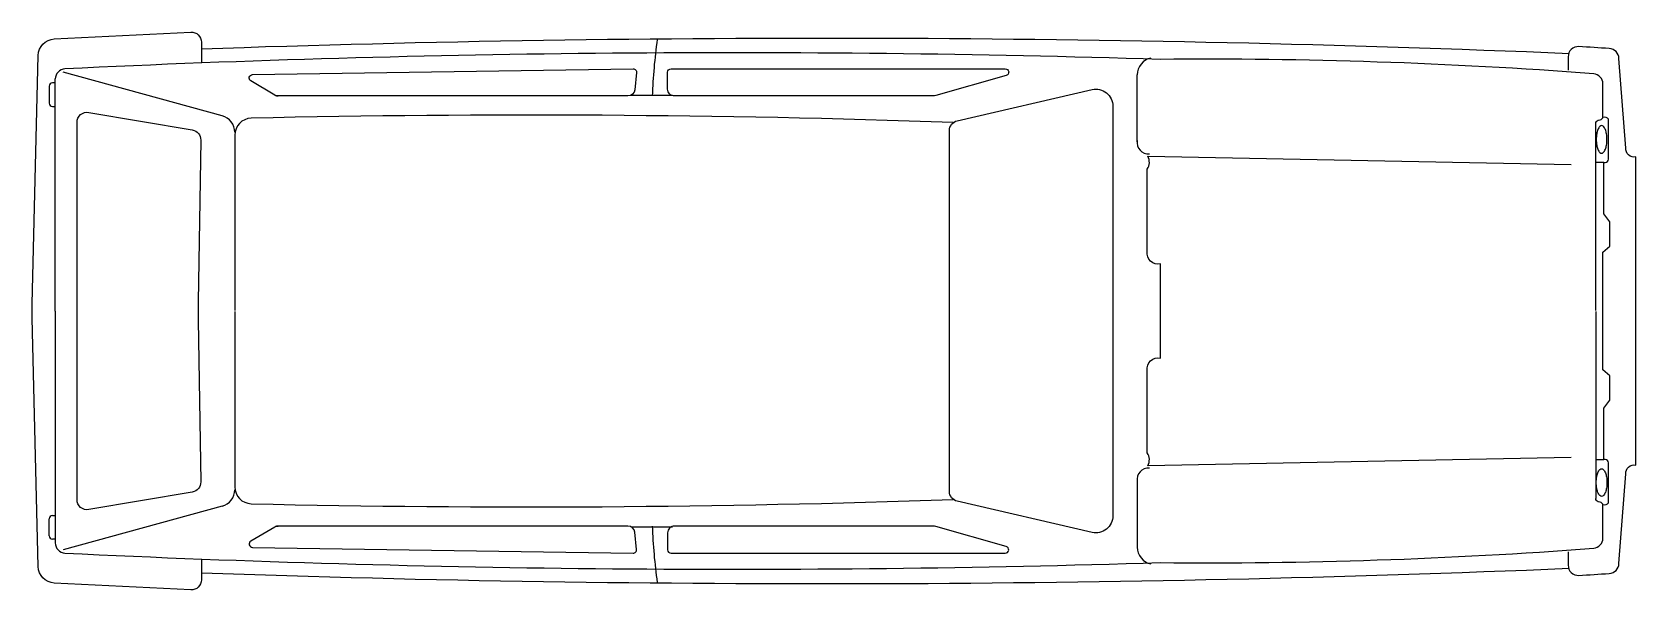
# Model space of a CAD drawing. Extents: x -4.41 to 0, y -0.56 to 0.98.
import ezdxf

# ---------------------------------------------------------------- set-up
doc = ezdxf.new("R2010")
doc.units = 0
doc.header["$LTSCALE"] = 100
doc.header["$MEASUREMENT"] = 0
doc.layers.add('C-CARRO', color=2, linetype='CONTINUOUS')

msp = doc.modelspace()

# ---------------------------------------------------------------- linework, layer by layer
at = {"layer": 'C-CARRO', "linetype": 'CONTINUOUS'}
for p, q in [((-4.3475, 0.8398), (-4.3551, 0.8398)), ((-4.3475, 0.212), (-4.3475, 0.8505)), ((-3.8884, 0.7492), (-4.3262, 0.8695)), ((-4.3644, 0.8304), (-4.3644, 0.784)), ((-2.7644, 0.8064), (-2.6496, 0.8064)), ((-4.3551, 0.7746), (-4.3475, 0.7746)), ((-0.1106, 0.2137), (-0.1106, 0.7279)), ((-0.0884, 0.6209), (-0.1106, 0.6209)), ((-4.3475, 0.212), (-4.3475, -0.4264)), ((-0.1106, 0.2104), (-0.1106, -0.3038)), ((-0.0849, -0.1968), (-0.0884, -0.1968)), ((-0.0756, -0.3157), (-0.0756, -0.2061)), ((-1.3721, -0.2532), (-1.3721, -0.4377)), ((-4.3551, -0.3506), (-4.3475, -0.3506)), ((-3.8884, -0.3251), (-4.3262, -0.4454)), ((-4.3644, -0.4063), (-4.3644, -0.3599)), ((-2.7644, -0.3823), (-2.6496, -0.3823)), ((-4.3475, -0.4157), (-4.3551, -0.4157))]:
    msp.add_line(p, q, dxfattribs=at)
for points in [[(-3.9455, -0.4719), (-3.9455, -0.5276, -0.429028), (-3.9749, -0.5555), (-4.3505, -0.5366, -0.392477), (-4.3947, -0.4912), (-4.4115, 0.1921), (-4.4115, 0.232), (-4.3947, 0.9153, -0.392477), (-4.3505, 0.9607), (-3.9749, 0.9796, -0.429028), (-3.9455, 0.9517), (-3.9455, 0.8959)], [(-0.1837, 0.9202, 0.018907), (-3.9455, 0.9328, 0.018907)], [(-0.1864, -0.4506), (-0.1864, -0.4876, 0.428393), (-0.1571, -0.5155, 0.000837), (-0.0734, -0.5104, 0.399381), (-0.0469, -0.4825), (-0.0282, -0.2364, -0.491722), (0, -0.212), (0, 0.212), (0, 0.6361, -0.491722), (-0.0282, 0.6605), (-0.0469, 0.9066, 0.399381), (-0.0734, 0.9345, 0.000837), (-0.1571, 0.9396, 0.428393), (-0.1864, 0.9116), (-0.1864, 0.8747)], [(-0.1106, 0.7279, -0.348579), (-0.1034, 0.7369), (-0.0982, 0.7381, 0.348579), (-0.0909, 0.7472), (-0.0909, 0.8371, 0.386571), (-0.1162, 0.8649, 0.021054), (-1.3081, 0.9045, 0.019755), (-4.321, 0.8784, 0.398909), (-4.3475, 0.8505)], [(-3.7439, 0.8064), (-3.8098, 0.8451, -0.756435), (-3.8052, 0.8625), (-2.7584, 0.8784, -0.450551), (-2.7489, 0.8681), (-2.7538, 0.8206, -0.384503), (-2.7724, 0.8039), (-3.7345, 0.8039, -0.133587), (-3.7439, 0.8064, 0.133587), (-3.7345, 0.8039)], [(-1.8781, 0.7307, 0.014428), (-3.8087, 0.7425, 0.406579), (-3.8541, 0.6959), (-3.8541, 0.213)], [(-0.1106, -0.1968), (-0.0884, -0.1968), (-0.0884, -0.055), (-0.0717, -0.0336), (-0.0717, 0.0335), (-0.0909, 0.0503), (-0.0909, 0.212), (-0.0909, 0.3738), (-0.0717, 0.3906), (-0.0717, 0.4577), (-0.0884, 0.4791), (-0.0884, 0.6209), (-0.0849, 0.6209, 0.414214), (-0.0756, 0.6302), (-0.0756, 0.7398, 0.357163), (-0.0903, 0.7445)], [(-0.1781, -0.1907), (-1.3427, -0.2136, 0.287601), (-1.3439, -0.1785), (-1.3439, 0.0487, -0.539431), (-1.3081, 0.0823), (-1.3081, 0.212), (-1.3081, 0.3418, -0.539431), (-1.3439, 0.3753), (-1.3439, 0.6026, 0.287601), (-1.3427, 0.6377), (-0.1781, 0.6148)], [(-3.8541, 0.2111), (-3.8541, -0.2718, 0.406579), (-3.8087, -0.3184, 0.014428), (-1.8781, -0.3066, 0.014621)], [(-4.3475, -0.4264, 0.398909), (-4.321, -0.4543, 0.019755), (-1.3081, -0.4804, 0.021054), (-0.1162, -0.4408, 0.386571), (-0.0909, -0.413), (-0.0909, -0.3231, 0.348579), (-0.0982, -0.3141), (-0.1034, -0.3128, -0.348579), (-0.1106, -0.3038)], [(-3.7439, -0.3824, -0.133587), (-3.7345, -0.3798, 0.133587), (-3.7439, -0.3824), (-3.8098, -0.4211, 0.756435), (-3.8052, -0.4384), (-2.7584, -0.4543, 0.450551), (-2.7489, -0.444), (-2.7538, -0.3965, 0.384503), (-2.7724, -0.3798), (-3.7345, -0.3798)], [(-3.9455, -0.5087, 0.018907), (-0.1837, -0.4961, 0.018907)]]:
    msp.add_lwpolyline(points, format="xyb", dxfattribs=at)
for points in [[(-1.7345, 0.8786, -0.869605), (-1.7319, 0.8603), (-1.9256, 0.805, -0.069745), (-1.9333, 0.8039), (-2.6447, 0.8039, -0.414214), (-2.6633, 0.8225), (-2.6633, 0.8693, -0.414214), (-2.654, 0.8786)], [(-1.4387, 0.212), (-1.4387, -0.3517, -0.482273), (-1.4958, -0.3971), (-1.8667, -0.3116, -0.349279), (-1.8883, -0.2843), (-1.8883, 0.212), (-1.8883, 0.7084, -0.349279), (-1.8667, 0.7357), (-1.4958, 0.8212, -0.482273), (-1.4387, 0.7758)], [(-3.9546, 0.1866), (-3.9474, -0.2582, -0.370267), (-3.9707, -0.2862), (-4.2551, -0.3346, -0.464462), (-4.2878, -0.307), (-4.2878, 0.212), (-4.2878, 0.7311, -0.464462), (-4.2551, 0.7587), (-3.9707, 0.7103, -0.370267), (-3.9474, 0.6823), (-3.9546, 0.2375)], [(-0.0797, 0.6841, 0.039554), (-0.0809, 0.6997, 0.052388), (-0.084, 0.7111, 0.095626), (-0.0899, 0.7206, 0.242614), (-0.0943, 0.7222, 0.208432), (-0.099, 0.7202, 0.095626), (-0.1047, 0.7111, 0.052388), (-0.1078, 0.6997, 0.039554), (-0.109, 0.6841, 0.039554), (-0.1078, 0.6685, 0.052388), (-0.1047, 0.6572, 0.095626), (-0.099, 0.648, 0.208432), (-0.0943, 0.646, 0.208432), (-0.0897, 0.648, 0.095626), (-0.084, 0.6572, 0.052388), (-0.0809, 0.6685, 0.039554)], [(-0.0797, -0.26, -0.039554), (-0.0809, -0.2756, -0.052388), (-0.084, -0.287, -0.095626), (-0.0899, -0.2966, -0.242614), (-0.0943, -0.2981, -0.208432), (-0.099, -0.2961, -0.095626), (-0.1047, -0.287, -0.052388), (-0.1078, -0.2756, -0.039554), (-0.109, -0.26, -0.039554), (-0.1078, -0.2445, -0.052388), (-0.1047, -0.2331, -0.095626), (-0.099, -0.2239, -0.208432), (-0.0943, -0.2219, -0.208432), (-0.0897, -0.2239, -0.095626), (-0.084, -0.2331, -0.052388), (-0.0809, -0.2445, -0.039554)], [(-1.7345, -0.4545, 0.869605), (-1.7319, -0.4362), (-1.9256, -0.3809, 0.069745), (-1.9333, -0.3798), (-2.6447, -0.3798, 0.414214), (-2.6633, -0.3984), (-2.6633, -0.4452, 0.414214), (-2.654, -0.4545)]]:
    msp.add_lwpolyline(points, format="xyb", close=True, dxfattribs=at)
msp.add_lwpolyline([(-1.3721, 0.6773), (-1.3721, 0.8618)], dxfattribs=at)
for centre, radius, start, end in [((-1.2486, 0.7544), 1.4578, 171.923, 178.0536), ((-1.3249, 0.8623), 0.0467, 101.5183, 180.3979), ((-4.3551, 0.8304), 0.00932, 90, 180), ((-4.3551, 0.784), 0.00932, 180, 270), ((-3.9007, 0.7042), 0.0466, 0, 74.6377), ((-1.3411, 0.6753), 0.031, 169.4871, 275.3051), ((-1.3411, -0.2512), 0.031, 84.6949, 190.5129), ((-0.0849, -0.2061), 0.00932, 0, 90), ((-3.9007, -0.2801), 0.0466, 285.3623, 0), ((-4.3551, -0.3599), 0.00932, 90, 180), ((-0.0858, -0.3091), 0.0122, 248.1126, 326.7321), ((-1.2486, -0.3303), 1.4578, 181.9464, 188.077), ((-4.3551, -0.4063), 0.00932, 180, 270), ((-1.3249, -0.4382), 0.0467, 179.6021, 258.4817)]:
    msp.add_arc(centre, radius, start, end, dxfattribs=at)

doc.saveas('drawing.dxf')
